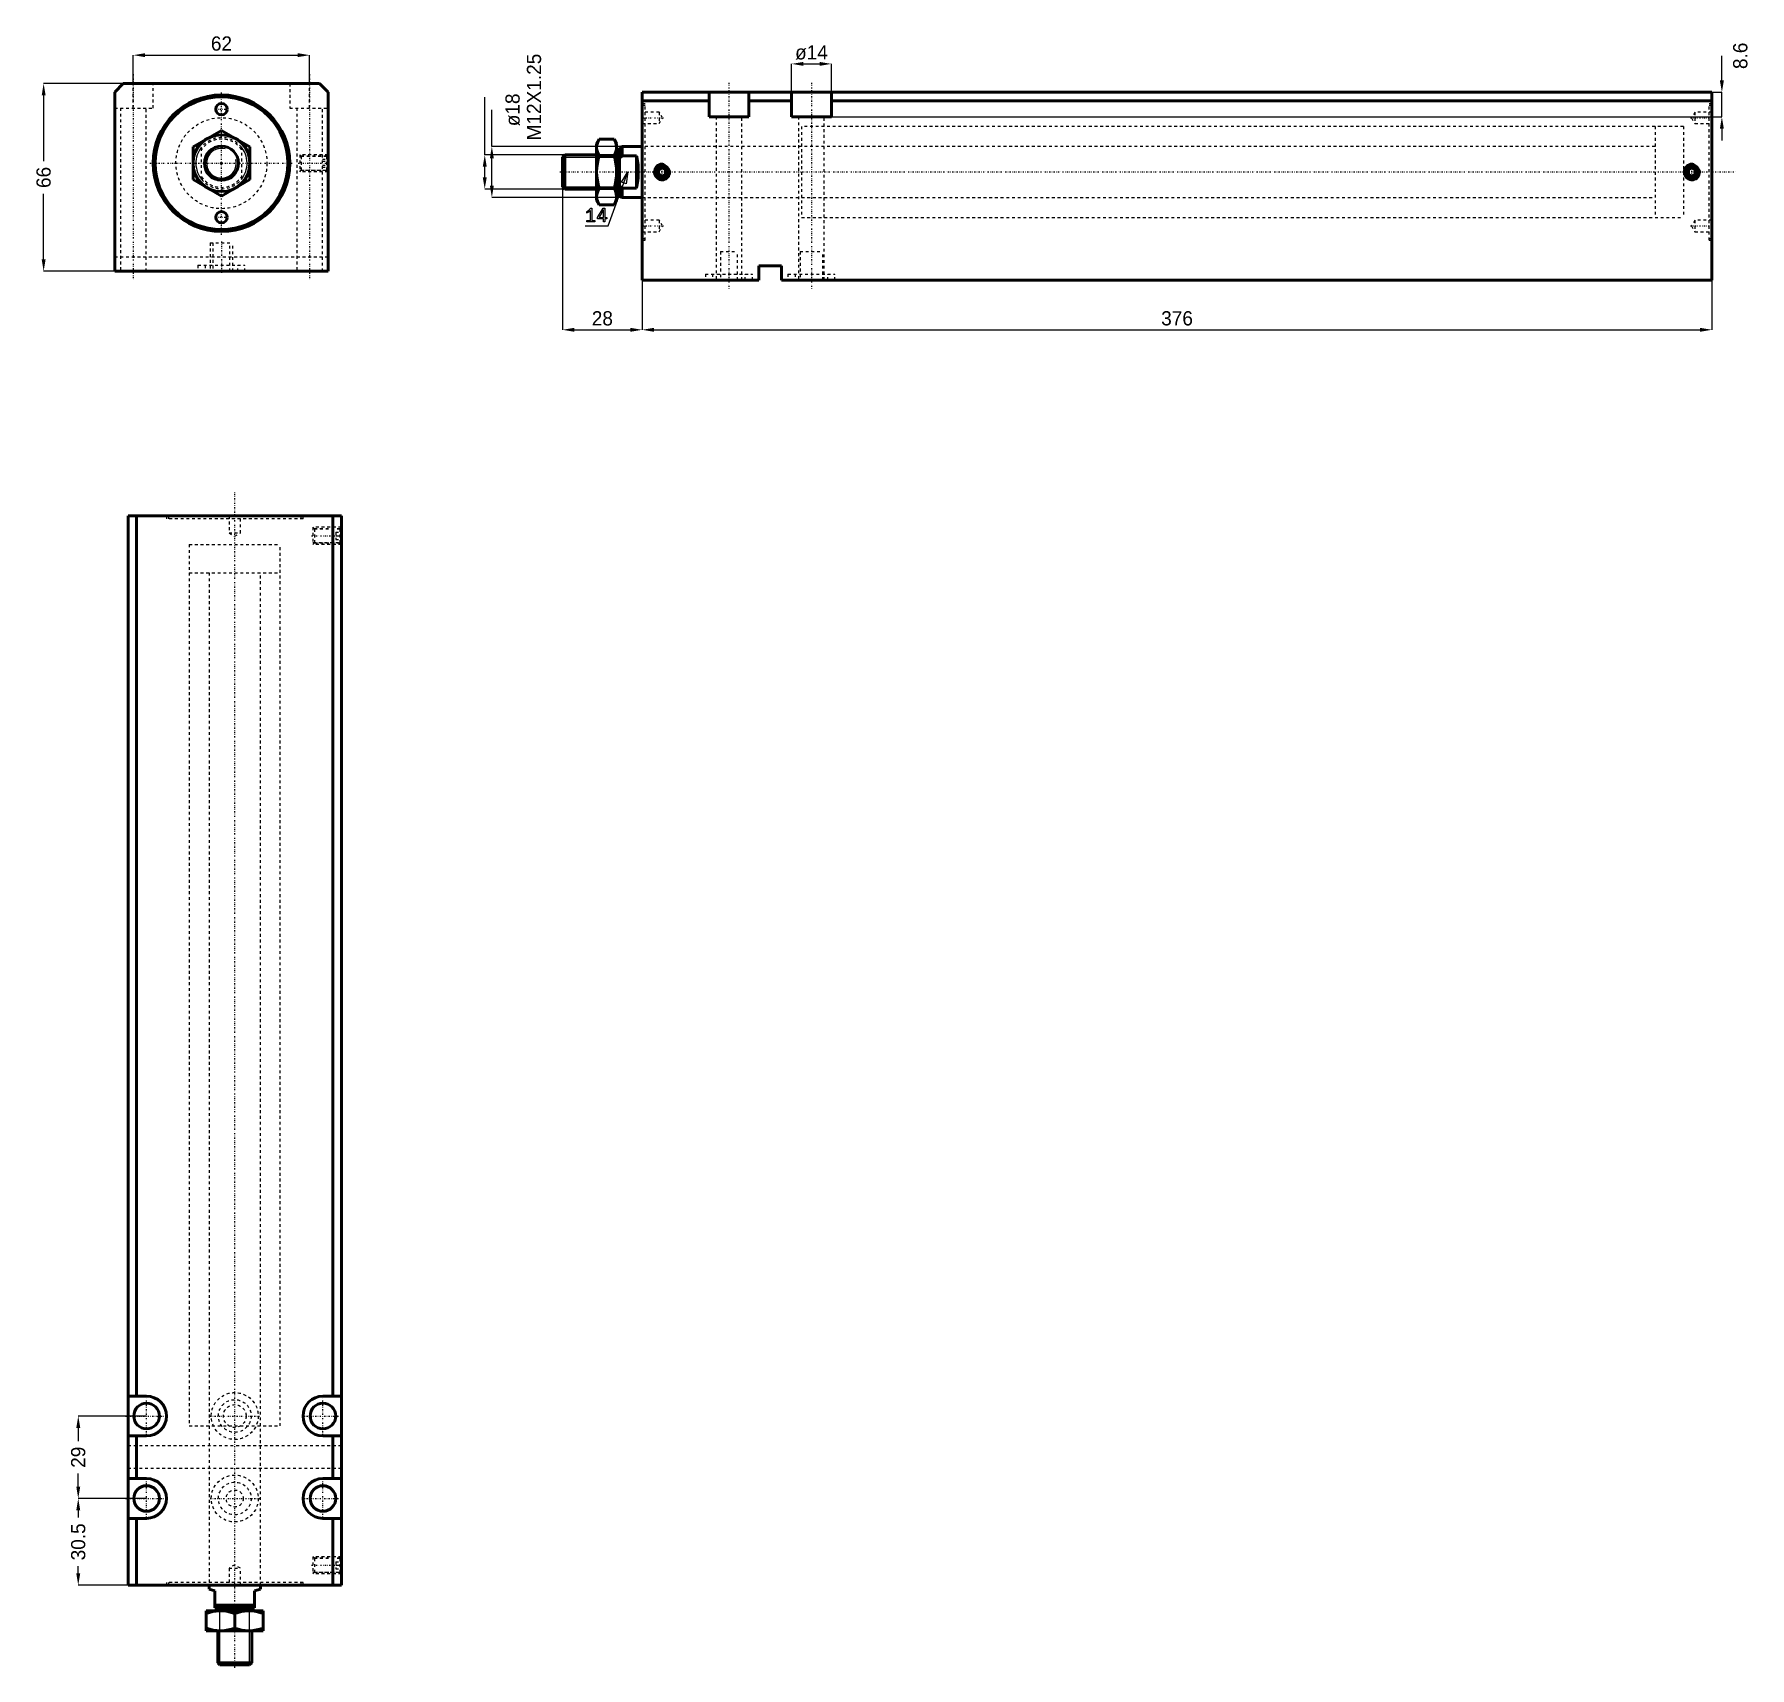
# Model space of a CAD drawing. Header units: millimetres. Extents: x -66 to 537, y -529 to 45.
import ezdxf

# ---------------------------------------------------------------- set-up
doc = ezdxf.new("R2010")
doc.units = ezdxf.units.MM
doc.linetypes.add('Center', pattern=[1.5, 0.45, -0.5, 0.05, -0.5])
doc.linetypes.add('Dashed', pattern=[2, 1, -1])
for name, color, linetype, lineweight in [('2d ConnectionPoints', 7, 'Continuous', 50), ('AM_0', 7, 'Continuous', 50), ('AM_5', 3, 'Continuous', 25), ('AM_7', 7, 'Center', 25), ('AM_9', 6, 'Dashed', 25)]:
    doc.layers.add(name, color=color, linetype=linetype, lineweight=lineweight)
doc.dimstyles.new('ISO-25', dxfattribs={"dimtxt": 2.5, "dimasz": 2.5, "dimexe": 1.25, "dimexo": 0.625, "dimtad": 1, "dimtxsty": 'Standard', "dimcen": 2.5, "dimadec": 0, "dimazin": 0, "dimtfac": 1, "dimtmove": 0, "dimatfit": 3, "dimfxl": 0, "dimarcsym": 0})

# ---------------------------------------------------------------- blocks, each defined once
blk = doc.blocks.new('1_JECX_MF_EXLA_32_300_0_rod__0_in_JECX_MF_160_EXLA_32_300_0__0')
at = {"layer": 'AM_0'}
for p, q in [((-10, 5.77), (0, 11.55)), ((0, 11.55), (10, 5.77)), ((-10, -5.77), (-10, 5.77)), ((10, 5.77), (10, -5.77)), ((0, -11.55), (-10, -5.77)), ((10, -5.77), (0, -11.55))]:
    blk.add_line(p, q, dxfattribs=at)
for radius in [10, 6]:
    blk.add_circle((0, 0), radius, dxfattribs=at)
at = {"layer": 'AM_5'}
blk.add_arc((0, 0), 5.23, 75, 15, dxfattribs=at)
at = {"layer": 'AM_9'}
for p, q in [((-7, -5.66), (-7, 5.66)), ((7, 5.66), (7, -5.66))]:
    blk.add_line(p, q, dxfattribs=at)
for points in [[(-7, 5.66), (-7.47, 5.03), (-7.88, 4.36), (-8.23, 3.65), (-8.51, 2.92), (-8.73, 2.17), (-8.89, 1.4), (-8.98, 0.62), (-9, -0.17), (-8.95, -0.95), (-8.83, -1.73), (-8.65, -2.49), (-8.4, -3.23), (-8.09, -3.95), (-7.71, -4.64), (-7.28, -5.3), (-7, -5.66)], [(7, -5.66), (7.47, -5.03), (7.88, -4.36), (8.23, -3.65), (8.51, -2.92), (8.73, -2.17), (8.89, -1.4), (8.98, -0.62), (9, 0.17), (8.95, 0.95), (8.83, 1.73), (8.65, 2.49), (8.4, 3.23), (8.09, 3.95), (7.71, 4.64), (7.28, 5.3), (7, 5.66)]]:
    blk.add_lwpolyline(points, dxfattribs=at)
for radius, start, end in [(9, 38.94244, 141.05756), (8.5, 34.56032, 145.43968), (8.5, 214.56032, 325.43968), (9, 218.94244, 321.05756)]:
    blk.add_arc((0, 0), radius, start, end, dxfattribs=at)
blk = doc.blocks.new('2_JECX_MF_EXLA_32_300_0_body__0_in_JECX_MF_160_EXLA_32_300_0__0')
at = {"layer": 'AM_0'}
for p, q in [((-34.5, 28), (-37.5, 25)), ((-37.5, 25), (-37.5, -38)), ((34.5, 28), (-34.5, 28)), ((37.5, 25), (34.5, 28)), ((37.5, -38), (37.5, 25)), ((-37.5, -38), (37.5, -38))]:
    blk.add_line(p, q, dxfattribs=at)
for centre, radius in [((0, 0), 24), ((0, 0), 23.34), ((0, 19), 2), ((0, -19), 2)]:
    blk.add_circle(centre, radius, dxfattribs=at)
at = {"layer": 'AM_5', "linetype": 'Dashed'}
for p, q in [((37.5, 3), (27.5, 3)), ((37.5, -3), (27.5, -3))]:
    blk.add_line(p, q, dxfattribs=at)
at = {"layer": 'AM_7'}
for p, q in [((-31, 31.3), (-31, -41.3)), ((31, 31.3), (31, -41.3)), ((0, -25.2), (0, 25.2)), ((-2.1, 19), (2.1, 19)), ((-25.2, 0), (25.2, 0)), ((27, 0), (38, 0)), ((-2.1, -19), (2.1, -19)), ((0, -27.5), (0, -38.5))]:
    blk.add_line(p, q, dxfattribs=at)
at = {"layer": 'AM_9'}
for p, q in [((-31, 19.4), (-31, 28)), ((-24, 19.4), (-24, 28)), ((24, 28), (24, 19.4)), ((31, 19.4), (31, 28)), ((-37.5, 19.4), (-24, 19.4)), ((-35.5, 19.4), (-35.5, -38)), ((-26.5, -38), (-26.5, 19.4)), ((24, 19.4), (37.5, 19.4)), ((26.5, 19.4), (26.5, -38)), ((35.5, -38), (35.5, 19.4)), ((28.04, 2.46), (27.5, 3)), ((27.5, 3), (27.5, -3)), ((37, 2.4), (27.5, 2.4)), ((36.96, 2.46), (28.04, 2.46)), ((28.04, 2.46), (28.04, -2.46)), ((35.5, 1.44), (37.5, 1.44)), ((35.5, 0.72), (37.5, 0.72)), ((37.5, 3), (36.96, 2.46)), ((36.96, 2.46), (36.96, -2.46)), ((37.5, 1.9), (37, 2.4)), ((37, 2.4), (37, -2.4)), ((27.5, -2.4), (37, -2.4)), ((27.5, -3), (28.04, -2.46)), ((28.04, -2.46), (36.96, -2.46)), ((35.5, -0.72), (37.5, -0.72)), ((35.5, -1.44), (37.5, -1.44)), ((36.96, -2.46), (37.5, -3)), ((37, -2.4), (37.5, -1.9)), ((-4, -28), (4, -28)), ((-4, -28), (-4, -38)), ((-3, -28), (-3, -38)), ((3, -38), (3, -28)), ((4, -38), (4, -28)), ((37.5, -33), (-37.5, -33)), ((-8.25, -35.9), (8.25, -35.9)), ((-8.25, -35.9), (-8.25, -38)), ((-5.75, -35.9), (-5.75, -38)), ((5.75, -38), (5.75, -35.9)), ((8.25, -38), (8.25, -35.9))]:
    blk.add_line(p, q, dxfattribs=at)
blk.add_circle((0, 0), 16, dxfattribs=at)
blk = doc.blocks.new('*D3')
at = {"layer": 'AM_5', "color": 0, "lineweight": -2}
for p, q in [((-31, 28), (-31, 38)), ((-26.83, 38), (26.83, 38)), ((31, 28), (31, 38))]:
    blk.add_line(p, q, dxfattribs=at)
at = {"layer": 'AM_5', "color": 0}
for points in [[(-26.83, 38.69), (-26.83, 37.31), (-31, 38)], [(26.83, 37.31), (26.83, 38.69), (31, 38)]]:
    blk.add_solid(points, dxfattribs=at)
at = {"layer": 'Defpoints', "color": 0}
for p in [(31, 38), (-31, 28), (31, 28)]:
    blk.add_point(p, dxfattribs=at)
at = {"layer": 'AM_5', "color": 0, "insert": (0, 42.05), "char_height": 5, "attachment_point": 5}
blk.add_mtext('62', dxfattribs=at)
blk = doc.blocks.new('*D4')
at = {"layer": 'AM_5', "color": 0, "lineweight": -2}
for p, q in [((-34.5, 28), (-62.5, 28)), ((-62.5, 23.83), (-62.5, 0.72)), ((-62.5, -33.83), (-62.5, -10.72)), ((-37.5, -38), (-62.5, -38))]:
    blk.add_line(p, q, dxfattribs=at)
at = {"layer": 'AM_5', "color": 0}
for points in [[(-61.81, 23.83), (-63.19, 23.83), (-62.5, 28)], [(-63.19, -33.83), (-61.81, -33.83), (-62.5, -38)]]:
    blk.add_solid(points, dxfattribs=at)
at = {"layer": 'Defpoints', "color": 0}
for p in [(-34.5, 28), (-62.5, -38), (-37.5, -38)]:
    blk.add_point(p, dxfattribs=at)
at = {"layer": 'AM_5', "color": 0, "insert": (-62.5, -5), "char_height": 5, "attachment_point": 5, "rotation": 90}
blk.add_mtext('66', dxfattribs=at)
blk = doc.blocks.new('1_JECX_MF_EXLA_32_300_0_rod__0_in_JECX_MF_160_EXLA_32_300_0__4')
at = {"layer": 'AM_0'}
for p, q in [((-9, 0), (-9, -1.35)), ((9, -1.35), (9, 0)), ((-7, -2), (-9, -1.35)), ((-7, -8), (-7, -2)), ((9, -1.35), (7, -2)), ((7, -2), (7, -8)), ((-10, -9), (10, -9)), ((-10, -16), (-10, -9)), ((-7, -7), (7, -7)), ((-7, -8), (7, -8)), ((-5.23, -8), (-6, -8.77)), ((-6, -8.77), (6, -8.77)), ((-6, -8.77), (-6, -9)), ((0, -15.11), (0, -9.89)), ((6, -8.77), (5.23, -8)), ((6, -9), (6, -8.77)), ((10, -9), (10, -16)), ((-10, -16), (10, -16)), ((-6, -16), (-6, -27.23)), ((6, -27.23), (6, -16)), ((-6, -27.23), (-5.23, -28)), ((-6, -27.23), (6, -27.23)), ((-5.23, -28), (5.23, -28)), ((5.23, -28), (6, -27.23))]:
    blk.add_line(p, q, dxfattribs=at)
for points in [[(-5, -9), (-5.36, -9), (-6.52, -9.09), (-7.68, -9.27), (-8.85, -9.54), (-10, -9.89)], [(0, -9.89), (-1.22, -9.53), (-2.45, -9.25), (-3.72, -9.06), (-5, -9)], [(5, -9), (4.64, -9), (3.48, -9.09), (2.32, -9.27), (1.15, -9.54), (0, -9.89)], [(10, -9.89), (8.78, -9.53), (7.55, -9.25), (6.28, -9.06), (5, -9)], [(-10, -15.11), (-8.78, -15.47), (-7.55, -15.75), (-6.28, -15.94), (-5, -16)], [(-5, -16), (-4.64, -16), (-3.48, -15.91), (-2.32, -15.73), (-1.15, -15.46), (0, -15.11)], [(0, -15.11), (1.22, -15.47), (2.45, -15.75), (3.72, -15.94), (5, -16)], [(5, -16), (5.36, -16), (6.52, -15.91), (7.68, -15.73), (8.85, -15.46), (10, -15.11)]]:
    blk.add_lwpolyline(points, dxfattribs=at)
at = {"layer": 'AM_5'}
for p, q in [((-5.23, -28), (-5.23, -8)), ((5.23, -28), (5.23, -8))]:
    blk.add_line(p, q, dxfattribs=at)
at = {"layer": 'AM_7'}
blk.add_line((0, -29), (0, 384.7), dxfattribs=at)
at = {"layer": 'AM_9'}
for p, q in [((-16, 366), (16, 366)), ((-16, 366), (-16, 356)), ((16, 356), (16, 366)), ((-16, 356), (16, 356)), ((-9, 356), (-9, 0)), ((9, 0), (9, 356))]:
    blk.add_line(p, q, dxfattribs=at)
blk = doc.blocks.new('2_JECX_MF_EXLA_32_300_0_body__0_in_JECX_MF_160_EXLA_32_300_0__4')
at = {"layer": 'AM_0'}
for p, q in [((37.5, 376), (-37.5, 376)), ((-37.5, 376), (-37.5, 0)), ((-34.5, 376), (-34.5, 66.5)), ((34.5, 376), (34.5, 66.5)), ((37.5, 376), (37.5, 0)), ((-31, 66.5), (-37.5, 66.5)), ((37.5, 66.5), (31, 66.5)), ((-37.5, 52.5), (-31, 52.5)), ((-34.5, 52.5), (-34.5, 37.5)), ((31, 52.5), (37.5, 52.5)), ((34.5, 52.5), (34.5, 37.5)), ((-31, 37.5), (-37.5, 37.5)), ((37.5, 37.5), (31, 37.5)), ((-37.5, 23.5), (-31, 23.5)), ((-34.5, 23.5), (-34.5, 0)), ((31, 23.5), (37.5, 23.5)), ((34.5, 23.5), (34.5, 0)), ((37.5, 0), (-37.5, 0))]:
    blk.add_line(p, q, dxfattribs=at)
for centre in [(-31, 59.5), (31, 59.5), (-31, 30.5), (31, 30.5)]:
    blk.add_circle(centre, 4.5, dxfattribs=at)
for centre, start, end in [((-31, 59.5), 270, 90), ((31, 59.5), 90, 270), ((-31, 30.5), 270, 90), ((31, 30.5), 90, 270)]:
    blk.add_arc(centre, 7, start, end, dxfattribs=at)
at = {"layer": 'AM_5', "linetype": 'Dashed'}
for p, q in [((37.5, 372), (27.5, 372)), ((37.5, 366), (27.5, 366)), ((37.5, 10), (27.5, 10)), ((37.5, 4), (27.5, 4))]:
    blk.add_line(p, q, dxfattribs=at)
at = {"layer": 'AM_7'}
for p, q in [((27, 369), (38, 369)), ((-31, 52.15), (-31, 66.85)), ((31, 52.15), (31, 66.85)), ((-38.35, 59.5), (-23.65, 59.5)), ((-8.6625, 59.5), (8.6625, 59.5)), ((23.65, 59.5), (38.35, 59.5)), ((-31, 23.15), (-31, 37.85)), ((31, 23.15), (31, 37.85)), ((-38.35, 30.5), (-23.65, 30.5)), ((-8.6625, 30.5), (8.6625, 30.5)), ((23.65, 30.5), (38.35, 30.5)), ((27, 7), (38, 7))]:
    blk.add_line(p, q, dxfattribs=at)
at = {"layer": 'AM_9'}
for p, q in [((-24, 376), (-24, 375)), ((24, 375), (-24, 375)), ((-23.34, 376), (-23.34, 375)), ((-2, 376), (-2, 370)), ((2, 370), (2, 376)), ((23.34, 375), (23.34, 376)), ((24, 375), (24, 376)), ((-2, 370), (2, 370)), ((-2, 370), (0, 368.8453)), ((0, 368.8453), (2, 370)), ((27.5, 372), (27.5, 366)), ((28.0415, 371.4585), (27.5, 372)), ((37, 371.4), (27.5, 371.4)), ((36.9585, 371.4585), (28.0415, 371.4585)), ((28.0415, 371.4585), (28.0415, 366.5415)), ((35.5, 370.25), (37.5, 370.25)), ((35.5, 370.25), (35.5, 367.75)), ((35.5, 369), (37.5, 369)), ((37.5, 372), (36.9585, 371.4585)), ((36.9585, 371.4585), (36.9585, 366.5415)), ((37.5, 370.9), (37, 371.4)), ((37, 371.4), (37, 366.6)), ((-16, 366), (16, 366)), ((-16, 366), (-16, 56)), ((16, 56), (16, 366)), ((27.5, 366.6), (37, 366.6)), ((27.5, 366), (28.0415, 366.5415)), ((28.0415, 366.5415), (36.9585, 366.5415)), ((35.5, 367.75), (37.5, 367.75)), ((36.9585, 366.5415), (37.5, 366)), ((37, 366.6), (37.5, 367.1)), ((-16, 56), (16, 56)), ((-9, 56), (-9, 0)), ((9, 0), (9, 56)), ((37.5, 49), (-37.5, 49)), ((37.5, 41), (-37.5, 41)), ((0, 7.1547), (-2, 6)), ((2, 6), (0, 7.1547)), ((27.5, 10), (27.5, 4)), ((28.0415, 9.4585), (27.5, 10)), ((37, 9.4), (27.5, 9.4)), ((36.9585, 9.4585), (28.0415, 9.4585)), ((28.0415, 9.4585), (28.0415, 4.5415)), ((35.5, 8.25), (37.5, 8.25)), ((35.5, 8.25), (35.5, 5.75)), ((35.5, 7), (37.5, 7)), ((37.5, 10), (36.9585, 9.4585)), ((36.9585, 9.4585), (36.9585, 4.5415)), ((37.5, 8.9), (37, 9.4)), ((37, 9.4), (37, 4.6)), ((24, 1), (-24, 1)), ((-24, 1), (-24, 0)), ((-23.34, 1), (-23.34, 0)), ((-2, 6), (-2, 0)), ((-2, 6), (2, 6)), ((2, 0), (2, 6)), ((23.34, 0), (23.34, 1)), ((24, 0), (24, 1)), ((27.5, 4.6), (37, 4.6)), ((27.5, 4), (28.0415, 4.5415)), ((28.0415, 4.5415), (36.9585, 4.5415)), ((35.5, 5.75), (37.5, 5.75)), ((36.9585, 4.5415), (37.5, 4)), ((37, 4.6), (37.5, 5.1))]:
    blk.add_line(p, q, dxfattribs=at)
for centre, radius in [((0, 59.5), 8.25), ((0, 59.5), 5.75), ((0, 59.5), 4), ((0, 30.5), 8.25), ((0, 30.5), 5.75), ((0, 30.5), 3)]:
    blk.add_circle(centre, radius, dxfattribs=at)
blk = doc.blocks.new('*D10')
at = {"layer": 'AM_5', "color": 0, "lineweight": -2}
for p, q in [((-26.33, -440.52), (-50.33, -440.52)), ((-50.33, -444.69), (-50.33, -449.35)), ((-50.33, -465.35), (-50.33, -460.69)), ((-26.33, -469.52), (-50.33, -469.52))]:
    blk.add_line(p, q, dxfattribs=at)
at = {"layer": 'AM_5', "color": 0}
for points in [[(-51.02, -444.69), (-49.64, -444.69), (-50.33, -440.52)], [(-51.02, -465.35), (-49.64, -465.35), (-50.33, -469.52)]]:
    blk.add_solid(points, dxfattribs=at)
at = {"layer": 'Defpoints', "color": 0}
for p in [(-50.33, -440.52), (-26.33, -440.52), (-26.33, -469.52)]:
    blk.add_point(p, dxfattribs=at)
at = {"layer": 'AM_5', "color": 0, "insert": (-50.33, -455.02), "char_height": 5, "attachment_point": 5, "rotation": 90}
blk.add_mtext('29', dxfattribs=at)
blk = doc.blocks.new('*D11')
at = {"layer": 'AM_5', "color": 0, "lineweight": -2}
for p, q in [((-26.33, -469.52), (-50.33, -469.52)), ((-50.33, -473.69), (-50.33, -476.19)), ((-50.33, -495.85), (-50.33, -493.35)), ((-32.83, -500.02), (-50.33, -500.02))]:
    blk.add_line(p, q, dxfattribs=at)
at = {"layer": 'AM_5', "color": 0}
for points in [[(-51.02, -473.69), (-49.64, -473.69), (-50.33, -469.52)], [(-51.02, -495.85), (-49.64, -495.85), (-50.33, -500.02)]]:
    blk.add_solid(points, dxfattribs=at)
at = {"layer": 'Defpoints', "color": 0}
for p in [(-26.33, -469.52), (-50.33, -500.02), (-32.83, -500.02)]:
    blk.add_point(p, dxfattribs=at)
at = {"layer": 'AM_5', "color": 0, "insert": (-50.33, -484.77), "char_height": 5, "attachment_point": 5, "rotation": 90}
blk.add_mtext('30.5', dxfattribs=at)
blk = doc.blocks.new('1_JECX_MF_EXLA_32_300_0_rod__0_in_JECX_MF_160_EXLA_32_300_0__2')
at = {"layer": 'AM_0'}
for p, q in [((-15.11, 11.55), (-16, 10)), ((-16, 10), (-16, -10)), ((-15.11, 11.55), (-9.89, 11.55)), ((-9, 10), (-9.89, 11.55)), ((-9, 10), (-9, -10)), ((-7, 9), (-8, 8.5)), ((-8, 8.5), (-8, -8.5)), ((0, 9), (-7, 9)), ((-7, 9), (-7, 5.66)), ((-27.23, 6), (-28, 5.23)), ((-28, 5.23), (-28, -5.23)), ((-16, 6), (-27.23, 6)), ((-27.23, 6), (-27.23, -6)), ((-15.11, 5.77), (-9.89, 5.77)), ((-8.77, 6), (-9, 6)), ((-8, 5.23), (-8.77, 6)), ((-8.77, 6), (-8.77, -6)), ((-7, 5.66), (-8, 4.82)), ((-2, 5.66), (-7, 5.66)), ((-2, 5.66), (-2, -5.66)), ((-28, -5.23), (-27.23, -6)), ((-27.23, -6), (-16, -6)), ((-15.11, -5.77), (-9.89, -5.77)), ((-9, -6), (-8.77, -6)), ((-8.77, -6), (-8, -5.23)), ((-7, -5.66), (-2, -5.66)), ((-7, -5.66), (-7, -9)), ((-16, -10), (-15.11, -11.55)), ((-15.11, -11.55), (-9.89, -11.55)), ((-9.89, -11.55), (-9, -10)), ((-8, -8.5), (-7, -9)), ((-7, -9), (0, -9))]:
    blk.add_line(p, q, dxfattribs=at)
for points in [[(-15.11, 11.55), (-15.47, 10.84), (-15.75, 10.13), (-15.94, 9.4), (-16, 8.66)], [(-16, 8.66), (-16, 8.45), (-15.91, 7.78), (-15.73, 7.11), (-15.46, 6.44), (-15.11, 5.77)], [(-9, 8.66), (-9, 8.87), (-9.09, 9.54), (-9.27, 10.21), (-9.54, 10.88), (-9.89, 11.55)], [(-9.89, 5.77), (-9.53, 6.48), (-9.25, 7.19), (-9.06, 7.92), (-9, 8.66)], [(-15.11, 5.77), (-15.47, 4.39), (-15.75, 2.98), (-15.93, 1.53), (-16, 0.07), (-16, 0)], [(-16, 0), (-15.94, -1.45), (-15.76, -2.89), (-15.48, -4.34), (-15.11, -5.77)], [(-9, 0), (-9.06, 1.45), (-9.24, 2.89), (-9.52, 4.34), (-9.89, 5.77)], [(-9.89, -5.77), (-9.53, -4.39), (-9.25, -2.98), (-9.07, -1.53), (-9, -0.07), (-9, 0)], [(-2, -5.66), (-1.85, -5.03), (-1.72, -4.36), (-1.6, -3.65), (-1.51, -2.92), (-1.44, -2.17), (-1.39, -1.4), (-1.36, -0.62), (-1.35, 0.17), (-1.37, 0.95), (-1.4, 1.73), (-1.46, 2.49), (-1.55, 3.23), (-1.65, 3.95), (-1.77, 4.64), (-1.91, 5.3), (-2, 5.66)], [(-15.11, -5.77), (-15.47, -6.48), (-15.75, -7.19), (-15.94, -7.92), (-16, -8.66)], [(-9, -8.66), (-9, -8.45), (-9.09, -7.78), (-9.27, -7.11), (-9.54, -6.44), (-9.89, -5.77)], [(-8, -4.82), (-7.99, -4.83), (-7, -5.66)], [(-16, -8.66), (-16, -8.87), (-15.91, -9.54), (-15.73, -10.21), (-15.46, -10.88), (-15.11, -11.55)], [(-9.89, -11.55), (-9.53, -10.84), (-9.25, -10.13), (-9.06, -9.4), (-9, -8.66)]]:
    blk.add_lwpolyline(points, dxfattribs=at)
at = {"layer": 'AM_5'}
for p, q in [((-28, 5.23), (-8, 5.23)), ((-28, -5.23), (-8, -5.23))]:
    blk.add_line(p, q, dxfattribs=at)
at = {"layer": 'AM_7'}
blk.add_line((-29, 0), (384.7, 0), dxfattribs=at)
at = {"layer": 'AM_9'}
for p, q in [((366, 16), (356, 16)), ((356, 16), (356, -16)), ((366, 16), (366, -16)), ((356, 9), (0, 9)), ((0, -9), (356, -9)), ((356, -16), (366, -16))]:
    blk.add_line(p, q, dxfattribs=at)
blk = doc.blocks.new('2_JECX_MF_EXLA_32_300_0_body__0_in_JECX_MF_160_EXLA_32_300_0__2')
at = {"layer": 'AM_0'}
for p, q in [((0, -38), (0, 28)), ((376, 28), (0, 28)), ((23.5, 25), (0, 25)), ((23.5, 28), (23.5, 19.4)), ((37.5, 19.4), (37.5, 28)), ((52.5, 25), (37.5, 25)), ((52.5, 19.4), (52.5, 28)), ((66.5, 19.4), (66.5, 28)), ((376, 25), (66.5, 25)), ((376, -38), (376, 28)), ((23.5, 19.4), (37.5, 19.4)), ((52.5, 19.4), (66.5, 19.4)), ((7, 1.44), (5.75, 0.72)), ((5.75, 0.72), (5.75, -0.72)), ((8.25, 0.72), (7, 1.44)), ((8.25, -0.72), (8.25, 0.72)), ((369, 1.44), (367.75, 0.72)), ((367.75, 0.72), (367.75, -0.72)), ((370.25, 0.72), (369, 1.44)), ((370.25, -0.72), (370.25, 0.72)), ((5.75, -0.72), (7, -1.44)), ((7, -1.44), (8.25, -0.72)), ((367.75, -0.72), (369, -1.44)), ((369, -1.44), (370.25, -0.72)), ((41, -33), (41, -38)), ((49, -33), (41, -33)), ((49, -38), (49, -33)), ((41, -38), (0, -38)), ((376, -38), (49, -38))]:
    blk.add_line(p, q, dxfattribs=at)
for centre, radius in [((7, 0), 2.46), ((7, 0), 2.4), ((7, 0), 1.9), ((369, 0), 2.46), ((369, 0), 2.4), ((369, 0), 1.9)]:
    blk.add_circle(centre, radius, dxfattribs=at)
at = {"layer": 'AM_5'}
for centre in [(7, 0), (369, 0)]:
    blk.add_arc(centre, 3, 75, 15, dxfattribs=at)
at = {"layer": 'AM_7'}
for p, q in [((30.5, 31.3), (30.5, -41.3)), ((59.5, 31.3), (59.5, -41.3)), ((-0.36, 19), (7.51, 19)), ((368.49, 19), (376.36, 19)), ((7, -3.15), (7, 3.15)), ((369, -3.15), (369, 3.15)), ((-0.36, -19), (7.51, -19)), ((368.49, -19), (376.36, -19))]:
    blk.add_line(p, q, dxfattribs=at)
at = {"layer": 'AM_9'}
for p, q in [((1, 24), (0, 24)), ((1, 23.34), (0, 23.34)), ((6, 21), (0, 21)), ((1, -24), (1, 24)), ((7.15, 19), (6, 21)), ((6, 21), (6, 17)), ((6, 17), (7.15, 19)), ((26, 19.4), (26, -38)), ((35, -38), (35, 19.4)), ((55, 19.4), (55, -38)), ((64, -38), (64, 19.4)), ((370, 21), (368.85, 19)), ((368.85, 19), (370, 17)), ((376, 21), (370, 21)), ((370, 21), (370, 17)), ((375, -24), (375, 24)), ((376, 24), (375, 24)), ((376, 23.34), (375, 23.34)), ((0, 17), (6, 17)), ((366, 16), (56, 16)), ((56, 16), (56, -16)), ((366, 16), (366, -16)), ((370, 17), (376, 17)), ((56, 9), (0, 9)), ((0, -9), (56, -9)), ((6, -17), (0, -17)), ((7.15, -19), (6, -17)), ((6, -17), (6, -21)), ((56, -16), (366, -16)), ((370, -17), (368.85, -19)), ((376, -17), (370, -17)), ((370, -17), (370, -21)), ((0, -21), (6, -21)), ((0, -23.34), (1, -23.34)), ((0, -24), (1, -24)), ((6, -21), (7.15, -19)), ((368.85, -19), (370, -21)), ((370, -21), (376, -21)), ((375, -23.34), (376, -23.34)), ((375, -24), (376, -24)), ((27.5, -28), (33.5, -28)), ((27.5, -28), (27.5, -38)), ((33.5, -38), (33.5, -28)), ((55.5, -28), (63.5, -28)), ((55.5, -28), (55.5, -38)), ((63.5, -38), (63.5, -28)), ((22.25, -35.9), (38.75, -35.9)), ((22.25, -35.9), (22.25, -38)), ((24.75, -35.9), (24.75, -38)), ((36.25, -38), (36.25, -35.9)), ((38.75, -38), (38.75, -35.9)), ((51.25, -35.9), (67.75, -35.9)), ((51.25, -35.9), (51.25, -38)), ((53.75, -35.9), (53.75, -38)), ((65.25, -38), (65.25, -35.9)), ((67.75, -38), (67.75, -35.9))]:
    blk.add_line(p, q, dxfattribs=at)
blk = doc.blocks.new('*D21')
at = {"layer": 'AM_5', "color": 0, "lineweight": -2}
for p, q in [((200.38, 24.93), (200.38, 34.93)), ((204.54, 34.93), (210.21, 34.93)), ((214.38, 24.93), (214.38, 34.93))]:
    blk.add_line(p, q, dxfattribs=at)
at = {"layer": 'AM_5', "color": 0}
for points in [[(204.54, 35.62), (204.54, 34.23), (200.38, 34.93)], [(210.21, 35.62), (210.21, 34.23), (214.38, 34.93)]]:
    blk.add_solid(points, dxfattribs=at)
at = {"layer": 'Defpoints', "color": 0}
for p in [(214.38, 34.93), (200.38, 24.93), (214.38, 24.93)]:
    blk.add_point(p, dxfattribs=at)
at = {"layer": 'AM_5', "color": 0, "insert": (207.38, 38.93), "char_height": 5, "attachment_point": 5}
blk.add_mtext('ø14', dxfattribs=at)
blk = doc.blocks.new('*D22')
at = {"layer": 'AM_5', "color": 0, "lineweight": -2}
for p, q in [((527.38, 29.09), (527.38, 37.76)), ((214.38, 24.93), (527.38, 24.93)), ((527.38, 16.33), (527.38, 24.93)), ((214.38, 16.33), (527.38, 16.33)), ((527.38, 12.16), (527.38, 7.99))]:
    blk.add_line(p, q, dxfattribs=at)
at = {"layer": 'AM_5', "color": 0}
for points in [[(526.68, 29.09), (528.07, 29.09), (527.38, 24.93)], [(526.68, 12.16), (528.07, 12.16), (527.38, 16.33)]]:
    blk.add_solid(points, dxfattribs=at)
at = {"layer": 'Defpoints', "color": 0}
for p in [(214.38, 24.93), (527.38, 24.93), (214.38, 16.33)]:
    blk.add_point(p, dxfattribs=at)
at = {"layer": 'AM_5', "color": 0, "insert": (533.88, 37.76), "char_height": 5, "attachment_point": 5, "rotation": 90}
blk.add_mtext('8.6', dxfattribs=at)
blk = doc.blocks.new('*D23')
at = {"layer": 'AM_5', "color": 0, "lineweight": -2}
for p, q in [((147.88, -41.07), (147.88, -58.57)), ((523.88, -41.07), (523.88, -58.57)), ((152.04, -58.57), (519.71, -58.57))]:
    blk.add_line(p, q, dxfattribs=at)
at = {"layer": 'AM_5', "color": 0}
for points in [[(152.04, -57.88), (152.04, -59.27), (147.88, -58.57)], [(519.71, -57.88), (519.71, -59.27), (523.88, -58.57)]]:
    blk.add_solid(points, dxfattribs=at)
at = {"layer": 'Defpoints', "color": 0}
for p in [(147.88, -41.07), (523.88, -41.07), (523.88, -58.57)]:
    blk.add_point(p, dxfattribs=at)
at = {"layer": 'AM_5', "color": 0, "insert": (335.88, -54.57), "char_height": 5, "attachment_point": 5}
blk.add_mtext('376', dxfattribs=at)
blk = doc.blocks.new('*D24')
at = {"layer": 'AM_5', "color": 0, "lineweight": -2}
for p, q in [((119.88, -3.07), (119.88, -58.57)), ((147.88, -41.07), (147.88, -58.57)), ((124.04, -58.57), (143.71, -58.57))]:
    blk.add_line(p, q, dxfattribs=at)
at = {"layer": 'AM_5', "color": 0}
for points in [[(124.04, -57.88), (124.04, -59.27), (119.88, -58.57)], [(143.71, -57.88), (143.71, -59.27), (147.88, -58.57)]]:
    blk.add_solid(points, dxfattribs=at)
at = {"layer": 'Defpoints', "color": 0}
for p in [(119.88, -3.07), (147.88, -41.07), (147.88, -58.57)]:
    blk.add_point(p, dxfattribs=at)
at = {"layer": 'AM_5', "color": 0, "insert": (133.88, -54.57), "char_height": 5, "attachment_point": 5}
blk.add_mtext('28', dxfattribs=at)
blk = doc.blocks.new('*D25')
at = {"layer": 'AM_5', "color": 0, "lineweight": -2}
for p, q in [((95.04, 5.93), (95.04, 18.76)), ((140.88, 5.93), (95.04, 5.93)), ((95.04, -7.91), (95.04, 1.76)), ((140.88, -12.07), (95.04, -12.07))]:
    blk.add_line(p, q, dxfattribs=at)
at = {"layer": 'AM_5', "color": 0}
for points in [[(94.35, 1.76), (95.74, 1.76), (95.04, 5.93)], [(94.35, -7.91), (95.74, -7.91), (95.04, -12.07)]]:
    blk.add_solid(points, dxfattribs=at)
at = {"layer": 'Defpoints', "color": 0}
for p in [(95.04, 5.93), (140.88, 5.93), (140.88, -12.07)]:
    blk.add_point(p, dxfattribs=at)
at = {"layer": 'AM_5', "color": 0, "insert": (102.38, 18.76), "char_height": 5, "attachment_point": 5, "rotation": 90}
blk.add_mtext('ø18', dxfattribs=at)
blk = doc.blocks.new('*D26')
at = {"layer": 'AM_5', "color": 0, "lineweight": -2}
for p, q in [((92.54, 2.93), (92.54, 23.26)), ((120.64, 2.93), (92.54, 2.93)), ((92.54, -4.91), (92.54, -1.24)), ((120.88, -9.07), (92.54, -9.07))]:
    blk.add_line(p, q, dxfattribs=at)
at = {"layer": 'AM_5', "color": 0}
for points in [[(91.85, -1.24), (93.24, -1.24), (92.54, 2.93)], [(91.85, -4.91), (93.24, -4.91), (92.54, -9.07)]]:
    blk.add_solid(points, dxfattribs=at)
at = {"layer": 'Defpoints', "color": 0}
for p in [(92.54, 2.93), (120.64, 2.93), (120.88, -9.07)]:
    blk.add_point(p, dxfattribs=at)
at = {"layer": 'AM_5', "color": 0, "insert": (109.88, 23.26), "char_height": 5, "attachment_point": 5, "rotation": 90}
blk.add_mtext('M12X1.25', dxfattribs=at)

msp = doc.modelspace()

# ---------------------------------------------------------------- linework, layer by layer
at = {"layer": '2d ConnectionPoints'}
for p in [(0, 0), (147.877, -3.074), (4.67, -500.02)]:
    msp.add_point(p, dxfattribs=at)
at = {"layer": 'AM_5'}
for p, q in [((135.877, -22.074), (142.877, -3.074)), ((127.877, -22.074), (135.877, -22.074))]:
    msp.add_line(p, q, dxfattribs=at)
for points in [[(142.877, -3.074), (142.218, -7.272), (140.654, -6.695), (142.877, -3.074)], [(128.484, -20.158), (129.68, -20.158), (129.68, -16.641), (129.68, -16.641), (129.616, -16.706), (129.507, -16.807), (129.507, -16.807), (129.384, -16.913), (129.294, -16.986), (129.294, -16.986), (129.2, -17.058), (129.058, -17.161), (129.058, -17.161), (128.915, -17.257), (128.819, -17.317), (128.819, -17.317), (128.726, -17.372), (128.596, -17.437), (128.596, -17.437), (128.478, -17.485), (128.406, -17.506), (128.406, -17.012), (128.406, -17.012), (128.495, -16.969), (128.635, -16.889), (128.635, -16.889), (128.783, -16.789), (128.886, -16.711), (128.886, -16.711), (128.989, -16.627), (129.14, -16.498), (129.14, -16.498), (129.284, -16.363), (129.378, -16.271), (129.378, -16.271), (129.467, -16.179), (129.585, -16.051), (129.585, -16.051), (129.687, -15.934), (129.745, -15.861), (130.161, -15.861), (130.161, -20.158), (131.247, -20.158), (131.247, -20.574), (128.484, -20.574), (128.484, -20.158)], [(134.301, -19.534), (132.195, -19.534), (132.195, -19.111), (134.113, -15.861), (134.756, -15.861), (134.756, -19.095), (135.458, -19.095), (135.458, -19.534), (134.756, -19.534), (134.756, -20.574), (134.301, -20.574), (134.301, -19.534)], [(134.308, -19.095), (134.308, -16.407), (132.754, -19.095), (134.308, -19.095)]]:
    msp.add_lwpolyline(points, dxfattribs=at)

# ---------------------------------------------------------------- block references
for name, p in [('2_JECX_MF_EXLA_32_300_0_body__0_in_JECX_MF_160_EXLA_32_300_0__0', (0, 0)), ('2_JECX_MF_EXLA_32_300_0_body__0_in_JECX_MF_160_EXLA_32_300_0__2', (147.877, -3.074)), ('1_JECX_MF_EXLA_32_300_0_rod__0_in_JECX_MF_160_EXLA_32_300_0__2', (147.877, -3.074)), ('1_JECX_MF_EXLA_32_300_0_rod__0_in_JECX_MF_160_EXLA_32_300_0__0', (0, 0)), ('1_JECX_MF_EXLA_32_300_0_rod__0_in_JECX_MF_160_EXLA_32_300_0__4', (4.67, -500.02)), ('2_JECX_MF_EXLA_32_300_0_body__0_in_JECX_MF_160_EXLA_32_300_0__4', (4.67, -500.02))]:
    msp.add_blockref(name, p)

# ---------------------------------------------------------------- dimensions: what is measured, and where the dimension line sits
for base, p1, p2, text, picture, middle in [((31, 38), (-31, 28), (31, 28), '62', '*D3', (0, 38)), ((214.377, 34.926), (200.377, 24.926), (214.377, 24.926), 'ø14', '*D21', (207.377, 34.926)), ((147.877, -58.574), (119.877, -3.074), (147.877, -41.074), '28', '*D24', (133.877, -58.574)), ((523.877, -58.574), (147.877, -41.074), (523.877, -41.074), '376', '*D23', (335.877, -58.574))]:
    dim = msp.add_linear_dim(base=base, p1=p1, p2=p2, text=text, dimstyle='ISO-25', override={"dimtxt": 5, "dimasz": 4.166667, "dimexe": 0, "dimexo": 0, "dimgap": 1.5}, dxfattribs=at)
    dim.commit()
    dim.dimension.update_dxf_attribs({"geometry": picture, "text_midpoint": middle, "dimtype": 160})
for base, p1, p2, text, picture, middle in [((527.377, 24.926), (214.377, 16.326), (214.377, 24.926), '8.6', '*D22', (533.877, 37.76)), ((92.543, 2.926), (120.877, -9.074), (120.644, 2.926), 'M12X1.25', '*D26', (109.877, 23.26)), ((-62.5, -38), (-34.5, 28), (-37.5, -38), '66', '*D4', (-62.5, -5)), ((95.043, 5.926), (140.877, -12.074), (140.877, 5.926), 'ø18', '*D25', (102.377, 18.76)), ((-50.33, -440.52), (-26.33, -469.52), (-26.33, -440.52), '29', '*D10', (-50.33, -455.02)), ((-50.33, -500.02), (-26.33, -469.52), (-32.83, -500.02), '30.5', '*D11', (-50.33, -484.77))]:
    dim = msp.add_linear_dim(base=base, p1=p1, p2=p2, angle=90, text=text, dimstyle='ISO-25', override={"dimtxt": 5, "dimasz": 4.166667, "dimexe": 0, "dimexo": 0, "dimgap": 1.5}, dxfattribs=at)
    dim.commit()
    dim.dimension.update_dxf_attribs({"geometry": picture, "text_midpoint": middle, "dimtype": 160, "text_rotation": 90})

doc.saveas('drawing.dxf')
